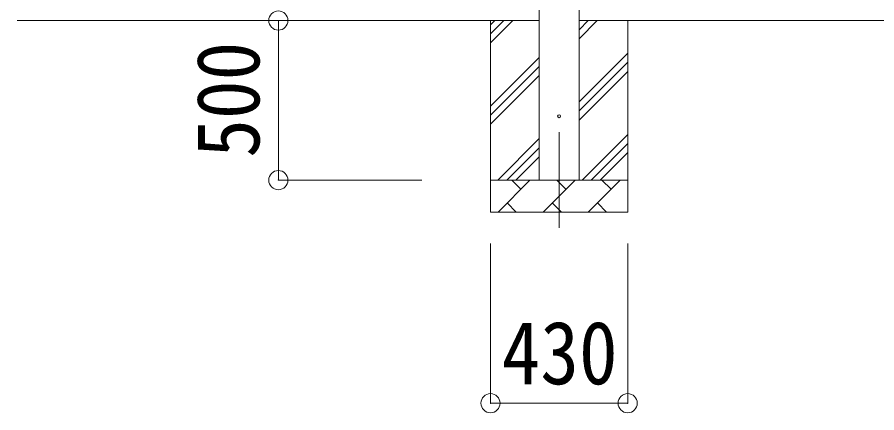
# Model space of a CAD drawing. Units: millimetres at full size, sheet at 1:60. Extents: x -16864 to 16864, y -11640 to 11640.
# Drawn here: x -11353 to -8658, y -8838 to -7599 of the extents above; entities that cross this region are included whole.
import ezdxf
from ezdxf.enums import TextEntityAlignment as Align

# ---------------------------------------------------------------- set-up
doc = ezdxf.new("R2010")
doc.units = ezdxf.units.MM
doc.header["$LTSCALE"] = 60
doc.header["$PDMODE"] = 32
doc.header["$PDSIZE"] = 60
doc.linetypes.add('CHAIN1', pattern=[8, 5, -1, 1, -1])
for name, color, linetype, lineweight in [('0-1_Defpoints', 7, 'CHAIN1', 9), ('0-2_TEXT1', 4, 'Continuous', 9), ('0-3_SHAPE', 7, 'Continuous', 9), ('0-8_TABLE1', 6, 'Continuous', 9)]:
    doc.layers.add(name, color=color, linetype=linetype, lineweight=lineweight)
doc.styles.add('ＭＳ ゴシック', font='')
doc.styles.get('ＭＳ ゴシック').set_extended_font_data('MS Gothic')

msp = doc.modelspace()

# ---------------------------------------------------------------- linework, layer by layer
at = {"layer": '0-1_Defpoints'}
msp.add_line((-9654.05, -7959.13), (-9654.05, -8308.13), dxfattribs=at)
at = {"layer": '0-2_TEXT1'}
for p, q in [((-9716.55, -8109.13), (-9716.55, -4609.13)), ((-9591.55, -4609.13), (-9591.55, -8109.13))]:
    msp.add_line(p, q, dxfattribs=at)
msp.add_circle((-9654.05, -7909.13), 4.5, dxfattribs=at)
at = {"layer": '0-3_SHAPE'}
for p, q in [((-9716.55, -7609.13), (-11352.75, -7609.13)), ((-9869.05, -7609.13), (-9869.05, -8209.13)), ((-9869.05, -7622.61), (-9855.57, -7609.13)), ((-9869.05, -7650.9), (-9827.29, -7609.13)), ((-9869.05, -7679.18), (-9799, -7609.13)), ((-6843.55, -7609.13), (-9591.55, -7609.13)), ((-9591.55, -7637.96), (-9562.73, -7609.13)), ((-9591.55, -7666.24), (-9534.45, -7609.13)), ((-9439.05, -7609.13), (-9439.05, -8209.13)), ((-9869.05, -7877.17), (-9716.55, -7724.67)), ((-9591.55, -7864.23), (-9439.05, -7711.73)), ((-9869.05, -7905.46), (-9716.55, -7752.96)), ((-9591.55, -7892.51), (-9439.05, -7740.01)), ((-9869.05, -7933.74), (-9716.55, -7781.24)), ((-9591.55, -7920.8), (-9439.05, -7768.3)), ((-9581.9, -8109.13), (-9439.05, -7966.29)), ((-9846.46, -8109.13), (-9716.55, -7979.23)), ((-9553.61, -8109.13), (-9439.05, -7994.57)), ((-9818.17, -8109.13), (-9716.55, -8007.51)), ((-9525.33, -8109.13), (-9439.05, -8022.86)), ((-9789.89, -8109.13), (-9716.55, -8035.8)), ((-9869.05, -8109.13), (-9439.05, -8109.13)), ((-9845.48, -8209.13), (-9745.48, -8109.13)), ((-9774.03, -8137.68), (-9802.58, -8109.13)), ((-9704.05, -8209.13), (-9604.05, -8109.13)), ((-9632.61, -8137.68), (-9661.16, -8109.13)), ((-9562.63, -8209.13), (-9462.63, -8109.13)), ((-9491.19, -8137.68), (-9519.74, -8109.13)), ((-9816.92, -8180.58), (-9788.37, -8209.13)), ((-9675.5, -8180.58), (-9646.95, -8209.13)), ((-9534.08, -8180.58), (-9505.53, -8209.13)), ((-9439.05, -8209.13), (-9869.05, -8209.13))]:
    msp.add_line(p, q, dxfattribs=at)
at = {"layer": '0-8_TABLE1'}
for p, q in [((-10534.05, -7609.13), (-10084.05, -7609.13)), ((-10534.05, -8109.13), (-10534.05, -7609.13)), ((-10534.05, -8109.13), (-10084.05, -8109.13)), ((-9869.05, -8808.13), (-9869.05, -8308.13)), ((-9439.05, -8808.13), (-9439.05, -8308.13)), ((-9869.05, -8808.13), (-9439.05, -8808.13))]:
    msp.add_line(p, q, dxfattribs=at)
for p in [(-10534.05, -7609.13), (-10534.05, -8109.13), (-9869.05, -8808.13), (-9439.05, -8808.13)]:
    msp.add_point(p, dxfattribs=at)

# ---------------------------------------------------------------- texts
at = {"layer": '0-8_TABLE1', "color": 7, "style": 'ＭＳ ゴシック', "width": 0.9}
msp.add_text('500', height=197.9, rotation=90, dxfattribs=at).set_placement((-10534.05, -8039.13), align=Align.BOTTOM_LEFT)
msp.add_text('430', height=197.9, dxfattribs=at).set_placement((-9834.05, -8808.13), align=Align.BOTTOM_LEFT)

doc.saveas('drawing.dxf')
